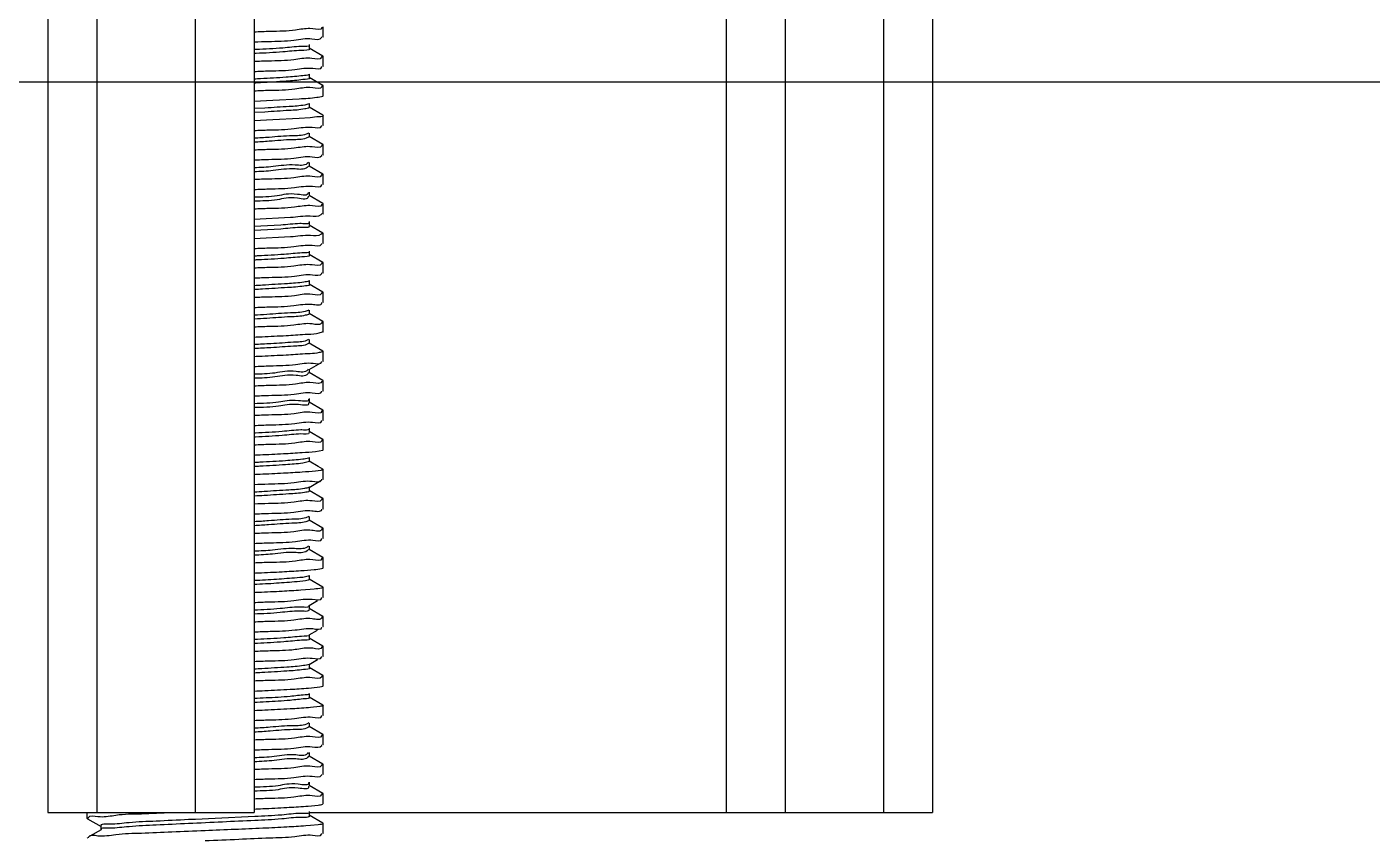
# Model space of a CAD drawing. Extents: x 795723 to 6584336, y 16443136 to 18851075.
# Drawn here: x 1994438.9 to 1994836.7, y 17883397.7 to 17883637.6 of the extents above; entities that cross this region are included whole.
import ezdxf

# ---------------------------------------------------------------- set-up
doc = ezdxf.new("R2010")
doc.units = 0
doc.header["$LTSCALE"] = 1000
doc.header["$MEASUREMENT"] = 0
doc.layers.get('Defpoints').update_dxf_attribs({"color": 250})
for name, color, linetype in [('02___PRT_ALL_AXES', 7, 'Continuous'), ('JZ_0', 7, 'Continuous'), ('图框', 4, 'Continuous')]:
    doc.layers.add(name, color=color, linetype=linetype)
doc.styles.add('DIM_FONT', font='SIMPLEX', dxfattribs={"width": 0.7, "bigfont": 'GBCBIG'})
doc.dimstyles.new('DIMN150', dxfattribs={"dimscale": 1.5, "dimtxt": 300, "dimasz": 100, "dimexe": 250, "dimexo": 300, "dimgap": 150, "dimtad": 1, "dimdec": 0, "dimzin": 0, "dimdsep": 46, "dimtxsty": 'DIM_FONT', "dimblk": 'ARCHTICK', "dimcen": 0.09, "dimclrt": 7, "dimazin": 2, "dimtfac": 1, "dimtdec": 0, "dimtix": 1, "dimtmove": 2, "dimatfit": 3, "dimldrblk": 'ARCHTICK', "dimfxl": 0, "dimtolj": 1, "dimtzin": 0, "dimarcsym": 0})

# ---------------------------------------------------------------- blocks, each defined once
blk = doc.blocks.new('_ArchTick')
at = {"color": 0, "linetype": 'ByBlock', "const_width": 0.4}
blk.add_lwpolyline([(-0.5, -0.5), (0.5, 0.5)], dxfattribs=at)
blk = doc.blocks.new('*D25')
at = {"layer": 'Defpoints', "color": 0, "linetype": 'Continuous'}
for p in [(-3659003.2, 1106996.57), (-3662544.18, 1106818.96), (-3661915.48, 1104544.53), (-3662544.18, 1104160.32), (-3662340.1, 1103659.66)]:
    blk.add_point(p, dxfattribs=at)
at = {"layer": '图框', "color": 0, "linetype": 'Continuous', "lineweight": -2}
blk.add_arc((-3662544.18, 1103455.59), 1257.4, 45, 90, dxfattribs=at)
at = {"layer": '图框', "color": 0, "linetype": 'Continuous', "lineweight": -2, "xscale": 150, "yscale": 150, "zscale": 150}
for p, rotation in [((-3662544.18, 1104712.98), 180.0000000000027), ((-3661655.07, 1104344.7), 315.0000000000433)]:
    blk.add_blockref('_ArchTick', p, dxfattribs=dict(at, rotation=rotation))
at = {"layer": '图框', "color": 7, "linetype": 'Continuous', "insert": (-3661890.79, 1105033.02), "char_height": 450, "attachment_point": 5, "rotation": 337.5, "style": 'DIM_FONT'}
blk.add_mtext('\\A1;45°', dxfattribs=at)
blk = doc.blocks.new('抗震大样2')
at = {"color": 2, "linetype": 'Continuous'}
for p, q in [((3950.32, 185.93), (3950.32, -2472.71)), ((3971.09, 185.93), (3971.09, -2472.71)), ((4012.63, 185.93), (4012.63, -2472.71)), ((4037.56, 185.93), (4037.56, -2472.71)), ((4303.42, 185.93), (4303.42, -2472.71)), ((4324.19, 185.93), (4324.19, -2472.71)), ((4261.88, -2094.16), (4261.88, -2472.71)), ((4236.96, -2111.43), (4236.96, -2472.71)), ((4060.75, -2472.71), (4324.19, -2472.71))]:
    blk.add_line(p, q, dxfattribs=at)
at = {"color": 133, "linetype": 'Continuous'}
for p, q in [((4062.34, -2141.68), (4061.09, -2141.58)), ((4066.18, -2140.9), (4066.18, -2141.19)), ((4060.88, -2149.99), (4060.88, -2148.33)), ((4066.52, -2145.14), (4066.64, -2145.01)), ((4066.52, -2153.18), (4060.75, -2149.84)), ((4061.97, -2154.18), (4061.08, -2154.09)), ((4066.13, -2153.27), (4066.05, -2153.66)), ((4066.52, -2153.18), (4066.64, -2153.32)), ((4066.52, -2157.61), (4066.64, -2157.47)), ((4066.52, -2165.64), (4060.75, -2162.3)), ((4060.88, -2162.45), (4060.88, -2160.79)), ((4062.26, -2166.61), (4061.09, -2166.51)), ((4066.17, -2165.79), (4066.14, -2166.13)), ((4066.52, -2165.64), (4066.64, -2165.78)), ((4066.52, -2170.07), (4066.64, -2169.93)), ((4037.56, -2172.19), (4045.42, -2171.83)), ((4042.11, -2175.16), (4037.56, -2175.4)), ((4042.11, -2176.82), (4037.56, -2177.06)), ((4045.42, -2171.83), (4056.62, -2171.21)), ((4066.52, -2178.1), (4060.75, -2174.76)), ((4060.88, -2174.92), (4060.88, -2173.25)), ((4045.42, -2180.14), (4037.56, -2180.5)), ((4056.62, -2179.52), (4045.42, -2180.14)), ((4061.25, -2179.22), (4056.62, -2179.52)), ((4064, -2178.89), (4061.25, -2179.22)), ((4066.52, -2178.1), (4066.64, -2178.24)), ((4066.52, -2182.53), (4066.64, -2182.39)), ((4060.62, -2185.69), (4059.48, -2186.22)), ((4066.52, -2190.57), (4060.75, -2187.22)), ((4060.88, -2187.38), (4060.88, -2185.72)), ((4062.11, -2191.55), (4061.09, -2191.46)), ((4066.16, -2190.69), (4066.1, -2191.06)), ((4066.52, -2190.57), (4066.64, -2190.7)), ((4060.43, -2198.1), (4059.98, -2198.58)), ((4060.88, -2199.84), (4060.88, -2198.18)), ((4066.52, -2194.99), (4066.64, -2194.86)), ((4060.52, -2199.64), (4059.98, -2200.24)), ((4066.52, -2203.03), (4060.75, -2199.69)), ((4062.01, -2204.03), (4061.08, -2203.94)), ((4066.17, -2203.1), (4066.05, -2203.51)), ((4066.52, -2203.03), (4066.64, -2203.17)), ((4060.36, -2210.84), (4060.37, -2210.95)), ((4060.88, -2212.3), (4060.88, -2210.64)), ((4066.52, -2207.46), (4066.64, -2207.32)), ((4060.34, -2212.4), (4060.37, -2212.61)), ((4066.52, -2215.49), (4060.75, -2212.15)), ((4062.17, -2216.47), (4061.09, -2216.38)), ((4066.16, -2215.69), (4066.17, -2215.95)), ((4066.52, -2215.49), (4066.64, -2215.63)), ((4037.56, -2222.04), (4052.94, -2221.29)), ((4066.52, -2219.92), (4066.64, -2219.78)), ((4048.76, -2224.61), (4037.56, -2225.25)), ((4048.76, -2226.27), (4037.56, -2226.91)), ((4066.52, -2227.95), (4060.75, -2224.61)), ((4060.88, -2224.77), (4060.88, -2223.1)), ((4066.3, -2227.91), (4065.85, -2228.44)), ((4066.52, -2227.95), (4066.64, -2228.09)), ((4052.94, -2229.6), (4037.56, -2230.35)), ((4061.41, -2229.04), (4061.24, -2229.02)), ((4066.52, -2232.38), (4066.64, -2232.24)), ((4066.52, -2240.42), (4060.75, -2237.07)), ((4060.88, -2237.23), (4060.88, -2235.57)), ((4062.01, -2241.41), (4061.08, -2241.32)), ((4066.14, -2240.5), (4066.05, -2240.9)), ((4066.52, -2240.42), (4066.64, -2240.55)), ((4066.52, -2244.84), (4066.64, -2244.71)), ((4066.52, -2252.88), (4060.75, -2249.54)), ((4060.88, -2249.69), (4060.88, -2248.03)), ((4062.15, -2253.86), (4061.09, -2253.76)), ((4066.18, -2252.98), (4066.1, -2253.37)), ((4066.52, -2252.88), (4066.64, -2253.01)), ((4066.52, -2265.34), (4060.75, -2262)), ((4060.88, -2262.15), (4060.88, -2260.49)), ((4066.52, -2257.3), (4066.64, -2257.17)), ((4061.98, -2266.34), (4061.08, -2266.26)), ((4066.13, -2265.52), (4066.13, -2265.8)), ((4066.52, -2265.34), (4066.64, -2265.48)), ((4059.02, -2270.74), (4060.36, -2270.67)), ((4060.56, -2272.89), (4059.7, -2273.41)), ((4060.88, -2274.62), (4060.88, -2272.95)), ((4064.98, -2270.14), (4066.46, -2269.66)), ((4066.52, -2269.77), (4066.64, -2269.63)), ((4061.19, -2278.95), (4059.02, -2279.05)), ((4061.45, -2274.86), (4060.75, -2274.46)), ((4066.52, -2277.8), (4061.45, -2274.86)), ((4066.52, -2277.8), (4066.64, -2277.94)), ((4060.75, -2285.57), (4065.66, -2282.73)), ((4066.52, -2282.23), (4066.64, -2282.09)), ((4060.33, -2285.41), (4060.15, -2285.78)), ((4060.38, -2286.93), (4060.15, -2287.44)), ((4066.52, -2290.26), (4060.75, -2286.92)), ((4060.88, -2287.08), (4060.88, -2285.42)), ((4066.52, -2290.26), (4066.64, -2290.4)), ((4062.41, -2291.22), (4061.09, -2291.13)), ((4066.52, -2294.69), (4066.64, -2294.55)), ((4060.47, -2299.74), (4060.5, -2299.8)), ((4066.52, -2302.73), (4060.75, -2299.39)), ((4060.88, -2299.54), (4060.88, -2297.88)), ((4062.1, -2303.72), (4061.08, -2303.63)), ((4066.15, -2302.92), (4066.15, -2303.19)), ((4066.52, -2302.73), (4066.64, -2302.86)), ((4066.52, -2307.15), (4066.64, -2307.02)), ((4066.52, -2315.19), (4060.75, -2311.85)), ((4060.88, -2312), (4060.88, -2310.34)), ((4062.22, -2316.17), (4061.09, -2316.07)), ((4066.17, -2315.36), (4066.16, -2315.67)), ((4066.52, -2315.19), (4066.64, -2315.33)), ((4060.88, -2324.47), (4058.05, -2325.18)), ((4060.77, -2322.99), (4060.51, -2323.1)), ((4064.58, -2326.53), (4060.75, -2324.31)), ((4060.88, -2324.47), (4060.88, -2322.8)), ((4063.43, -2320.2), (4066.52, -2319.62)), ((4066.52, -2319.62), (4066.64, -2319.48)), ((4065.74, -2328.21), (4063.43, -2328.5)), ((4066.52, -2327.65), (4064.58, -2326.53)), ((4065.88, -2328.19), (4065.74, -2328.21)), ((4066.52, -2327.65), (4066.64, -2327.79)), ((4060.75, -2335.42), (4065.76, -2332.52)), ((4060.88, -2336.93), (4060.88, -2335.27)), ((4066.52, -2332.08), (4066.64, -2331.94)), ((4066.52, -2340.11), (4060.75, -2336.77)), ((4062.02, -2341.11), (4061.08, -2341.02)), ((4066.18, -2340.18), (4066.06, -2340.61)), ((4066.52, -2340.11), (4066.64, -2340.25)), ((4066.52, -2344.54), (4066.64, -2344.4)), ((4060.64, -2347.72), (4059.39, -2348.25)), ((4066.52, -2352.58), (4060.75, -2349.24)), ((4060.88, -2349.39), (4060.88, -2347.73)), ((4066.12, -2352.75), (4066.12, -2353.04)), ((4066.52, -2352.58), (4066.64, -2352.71)), ((4061.95, -2353.58), (4061.08, -2353.5)), ((4066.52, -2357), (4066.64, -2356.87)), ((4060.47, -2360.11), (4059.9, -2360.61)), ((4060.56, -2361.65), (4059.9, -2362.27)), ((4066.52, -2365.04), (4060.75, -2361.7)), ((4060.88, -2361.85), (4060.88, -2360.19)), ((4062.33, -2366.01), (4061.09, -2365.91)), ((4065.99, -2369.65), (4066.52, -2369.47)), ((4066.18, -2365.21), (4066.17, -2365.52)), ((4066.52, -2365.04), (4066.64, -2365.18)), ((4066.52, -2369.47), (4066.64, -2369.33)), ((4060.75, -2372.81), (4060.31, -2372.97)), ((4060.88, -2374.31), (4060.31, -2374.63)), ((4066.52, -2377.5), (4060.75, -2374.16)), ((4060.88, -2374.31), (4060.88, -2372.65)), ((4061.23, -2378.56), (4057.28, -2378.87)), ((4062.86, -2378.41), (4061.23, -2378.56)), ((4066.64, -2377.64), (4065.99, -2377.96)), ((4066.52, -2377.5), (4066.64, -2377.64)), ((4060.75, -2385.27), (4064.32, -2383.2)), ((4066.52, -2389.96), (4060.75, -2386.62)), ((4060.88, -2386.78), (4060.88, -2385.12)), ((4066.52, -2381.93), (4066.64, -2381.79)), ((4062.05, -2390.96), (4061.08, -2390.87)), ((4066.14, -2390.15), (4066.14, -2390.43)), ((4066.52, -2389.96), (4066.64, -2390.1)), ((4060.75, -2397.73), (4064.32, -2395.67)), ((4060.88, -2399.24), (4060.88, -2397.58)), ((4066.52, -2394.39), (4066.64, -2394.25)), ((4066.52, -2402.43), (4060.75, -2399.09)), ((4062.28, -2403.4), (4061.09, -2403.3)), ((4066.18, -2402.62), (4066.18, -2402.89)), ((4066.52, -2402.43), (4066.64, -2402.56)), ((4060.75, -2410.19), (4064.32, -2408.13)), ((4066.52, -2406.85), (4066.64, -2406.72)), ((4066.52, -2414.89), (4060.75, -2411.55)), ((4060.88, -2411.7), (4060.88, -2410.04)), ((4066.16, -2415.01), (4066.1, -2415.38)), ((4066.52, -2414.89), (4066.64, -2415.03)), ((4062.1, -2415.88), (4061.09, -2415.78)), ((4066.52, -2419.32), (4066.64, -2419.18)), ((4066.52, -2427.35), (4060.75, -2424.01)), ((4060.88, -2424.16), (4060.88, -2422.5)), ((4061.36, -2428.4), (4060.52, -2428.48)), ((4065.32, -2427.94), (4061.36, -2428.4)), ((4066.52, -2427.35), (4066.6, -2427.41)), ((4066.52, -2431.78), (4066.64, -2431.64)), ((4066.6, -2427.41), (4066.64, -2427.49)), ((4060.58, -2434.91), (4059.62, -2435.44)), ((4066.52, -2439.81), (4060.75, -2436.47)), ((4060.88, -2436.63), (4060.88, -2434.97)), ((4062.17, -2440.8), (4061.09, -2440.7)), ((4066.16, -2439.97), (4066.14, -2440.3)), ((4066.52, -2439.81), (4066.64, -2439.95)), ((4060.37, -2447.39), (4060.09, -2447.8)), ((4060.43, -2448.91), (4060.09, -2449.47)), ((4066.52, -2452.28), (4060.75, -2448.93)), ((4060.88, -2449.09), (4060.88, -2447.43)), ((4066.52, -2444.24), (4066.64, -2444.1)), ((4062, -2453.28), (4061.08, -2453.19)), ((4066.18, -2452.35), (4066.07, -2452.77)), ((4066.52, -2452.28), (4066.64, -2452.41)), ((4060.88, -2461.55), (4060.88, -2459.89)), ((4066.52, -2456.7), (4066.64, -2456.57)), ((4060.42, -2461.72), (4060.45, -2461.83)), ((4066.52, -2464.74), (4060.75, -2461.4)), ((4062, -2465.74), (4061.08, -2465.65)), ((4066.14, -2464.83), (4066.05, -2465.22)), ((4066.52, -2464.74), (4066.64, -2464.88)), ((4060.37, -2470.03), (4064.57, -2469.6)), ((4060.88, -2474.01), (4060.88, -2472.35)), ((4066.52, -2469.17), (4066.64, -2469.03)), ((3967.06, -2475.4), (3966.94, -2475.26)), ((3967.06, -2475.4), (3972.83, -2478.74)), ((3967.41, -2475.28), (3967.46, -2474.97)), ((3971.49, -2474.41), (3972.49, -2474.5)), ((4021.06, -2475.28), (4012.77, -2475.65)), ((4037.79, -2474.48), (4021.06, -2475.28)), ((4066.52, -2477.2), (4060.75, -2473.86)), ((4064.57, -2477.91), (4061.3, -2478.26)), ((4066.52, -2477.2), (4066.64, -2477.34)), ((3967.06, -2483.43), (3966.94, -2483.57)), ((3972.83, -2480.09), (3968.1, -2482.83)), ((3972.7, -2478.58), (3972.7, -2480.25)), ((4061.3, -2478.26), (4059.31, -2478.43)), ((4066.52, -2481.63), (4066.64, -2481.49))]:
    blk.add_line(p, q, dxfattribs=at)
at = {"color": 7, "linetype": 'Continuous'}
blk.add_line((3950.32, -2472.71), (4037.56, -2472.71), dxfattribs=at)
at = {"color": 133, "linetype": 'Continuous'}
for points, start_tangent, end_tangent in [([(4061.09, -2141.58), (4055, -2142.24), (4044.36, -2142.81), (4037.56, -2143.07)], (-0.999048, 0.04363), (-0.998827, -0.048416)), ([(4066.18, -2141.19), (4062.34, -2141.68)], (-0.14863, -0.988893), (-0.993771, 0.11144)), ([(4037.56, -2147.22), (4043.59, -2147), (4054.31, -2146.43), (4061.97, -2145.87)], (0.998895, 0.047003), (0.992149, -0.12506)), ([(4061.97, -2145.87), (4066.06, -2145.31), (4066.12, -2145.08)], (0.992149, -0.12506), (0.155543, 0.987829)), ([(4057.36, -2149.13), (4049.63, -2149.78), (4038.39, -2150.43), (4037.56, -2150.47)], (-0.998384, -0.056832), (-0.998867, -0.047584)), ([(4057.36, -2150.79), (4049.63, -2151.44), (4038.39, -2152.09), (4037.56, -2152.13)], (-0.998384, -0.056832), (-0.998867, -0.047584)), ([(4061.08, -2154.09), (4054.31, -2154.74), (4043.59, -2155.3), (4037.56, -2155.53)], (-0.997401, 0.07205), (-0.998895, -0.047003)), ([(4060.76, -2148.48), (4057.36, -2149.13)], (0.629828, -0.776734), (-0.998384, -0.056832)), ([(4060.74, -2150.12), (4060.76, -2150.14), (4057.36, -2150.79)], (0.678785, -0.734337), (-0.998384, -0.056832)), ([(4066.05, -2153.66), (4061.97, -2154.18)], (-0.335082, -0.942189), (-0.992149, 0.12506)), ([(4037.56, -2159.68), (4043.95, -2159.44), (4054.78, -2158.87), (4062.26, -2158.31)], (0.998867, 0.047597), (0.992938, -0.118636)), ([(4062.26, -2158.31), (4066.16, -2157.75), (4066.17, -2157.59)], (0.992938, -0.118636), (0.052045, 0.998645)), ([(4058.17, -2161.49), (4051.05, -2162.14), (4040.28, -2162.79), (4037.56, -2162.94)], (-0.992117, -0.125316), (-0.998607, -0.052769)), ([(4058.17, -2163.15), (4051.05, -2163.8), (4040.28, -2164.45), (4037.56, -2164.6)], (-0.992117, -0.125316), (-0.998607, -0.052769)), ([(4060.77, -2160.99), (4058.17, -2161.49)], (-0.861057, -0.508509), (-0.992117, -0.125316)), ([(4060.85, -2162.48), (4060.87, -2162.5), (4058.17, -2163.15)], (0.596848, -0.802355), (-0.992117, -0.125316)), ([(4061.09, -2166.51), (4054.78, -2167.17), (4043.95, -2167.75), (4037.56, -2167.99)], (-0.998644, 0.052051), (-0.998867, -0.047597)), ([(4056.62, -2171.21), (4064, -2170.58)], (0.998843, 0.048097), (0.990212, 0.139574)), ([(4066.14, -2166.13), (4062.26, -2166.61)], (-0.244673, -0.969606), (-0.992938, 0.118636)), ([(4064, -2170.58), (4066.52, -2170.07)], (0.990212, 0.139574), (0.885813, 0.464042)), ([(4058.88, -2173.86), (4052.39, -2174.51), (4042.11, -2175.16)], (-0.978633, -0.205616), (-0.998494, -0.054867)), ([(4058.88, -2175.52), (4052.39, -2176.17), (4042.11, -2176.82)], (-0.978633, -0.205616), (-0.998494, -0.054867)), ([(4060.71, -2173.34), (4058.88, -2173.86)], (-0.882215, -0.470846), (-0.978633, -0.205616)), ([(4060.85, -2174.89), (4058.88, -2175.52)], (-0.601237, -0.799071), (-0.978633, -0.205616)), ([(4062.11, -2183.25), (4066.12, -2182.68), (4066.15, -2182.49)], (0.992426, -0.122844), (0.104135, 0.994563)), ([(4066.64, -2178.24), (4064, -2178.89)], (0.192958, -0.981207), (-0.990212, -0.139574)), ([(4037.56, -2184.61), (4043.72, -2184.38), (4054.47, -2183.81), (4062.11, -2183.25)], (0.99888, 0.047309), (0.992426, -0.122844)), ([(4059.48, -2186.22), (4053.65, -2186.87), (4043.88, -2187.52), (4037.56, -2187.91)], (-0.939471, -0.342629), (-0.998908, -0.04672)), ([(4059.48, -2187.88), (4053.65, -2188.53), (4043.88, -2189.18), (4037.56, -2189.57)], (-0.939471, -0.342629), (-0.998908, -0.04672)), ([(4060.74, -2187.25), (4059.48, -2187.88)], (-0.678057, -0.735009), (-0.939471, -0.342629)), ([(4061.09, -2191.46), (4054.47, -2192.12), (4043.72, -2192.69), (4037.56, -2192.92)], (-0.997958, 0.063875), (-0.99888, -0.047309)), ([(4066.1, -2191.06), (4062.11, -2191.55)], (-0.292449, -0.956281), (-0.992426, 0.122844)), ([(4037.56, -2197.07), (4043.63, -2196.84), (4054.35, -2196.28), (4062.01, -2195.72)], (0.998893, 0.047032), (0.992169, -0.124902)), ([(4059.98, -2198.58), (4054.81, -2199.23), (4045.58, -2199.88), (4037.56, -2200.4)], (-0.761171, -0.648551), (-0.999447, -0.033241)), ([(4062.01, -2195.72), (4066.07, -2195.16), (4066.15, -2194.91)], (0.992169, -0.124902), (0.210907, 0.977506)), ([(4059.98, -2200.24), (4054.81, -2200.89), (4045.58, -2201.55), (4037.56, -2202.07)], (-0.761171, -0.648551), (-0.999447, -0.033241)), ([(4061.08, -2203.94), (4054.35, -2204.59), (4043.63, -2205.15), (4037.56, -2205.38)], (-0.997691, 0.067919), (-0.998893, -0.047032)), ([(4066.05, -2203.51), (4062.01, -2204.03)], (-0.400298, -0.916385), (-0.992169, 0.124902)), ([(4037.56, -2209.53), (4043.68, -2209.3), (4054.54, -2208.73), (4062.17, -2208.17)], (0.998891, 0.047077), (0.993793, -0.111244)), ([(4060.37, -2210.95), (4055.87, -2211.6), (4047.21, -2212.25), (4037.56, -2212.84)], (0.025188, -0.999683), (-0.999739, -0.022843)), ([(4062.17, -2208.17), (4066.17, -2207.59), (4066.17, -2207.48)], (0.993793, -0.111244), (-0.059766, 0.998212)), ([(4060.37, -2212.61), (4055.87, -2213.26), (4047.21, -2213.91), (4037.56, -2214.5)], (0.025188, -0.999683), (-0.999739, -0.022843)), ([(4061.09, -2216.38), (4054.54, -2217.04), (4043.68, -2217.61), (4037.56, -2217.84)], (-0.998386, 0.05679), (-0.998891, -0.047077)), ([(4066.17, -2215.95), (4062.17, -2216.47)], (-0.083454, -0.996512), (-0.993793, 0.111244)), ([(4052.94, -2221.29), (4061.24, -2220.71)], (0.998335, 0.057687), (0.996534, -0.083182)), ([(4061.24, -2220.71), (4065.85, -2220.13), (4066.23, -2219.72)], (0.996534, -0.083182), (0.564635, 0.82534)), ([(4056.84, -2223.96), (4048.76, -2224.61)], (-0.999921, -0.012598), (-0.997873, -0.065188)), ([(4056.84, -2225.62), (4048.76, -2226.27)], (-0.999921, -0.012598), (-0.997873, -0.065188)), ([(4060.65, -2223.32), (4056.84, -2223.96)], (0.554556, -0.832147), (-0.999921, -0.012598)), ([(4060.63, -2224.95), (4060.65, -2224.97), (4056.84, -2225.62)], (0.605329, -0.795975), (-0.999921, -0.012598)), ([(4037.56, -2234.46), (4043.62, -2234.23), (4054.35, -2233.67), (4062.01, -2233.11)], (0.998892, 0.047071), (0.99216, -0.124975)), ([(4061.24, -2229.02), (4052.94, -2229.6)], (-0.996534, 0.083182), (-0.998335, -0.057687)), ([(4065.85, -2228.44), (4061.41, -2229.04)], (-0.73932, -0.673355), (-0.995647, 0.093208)), ([(4062.01, -2233.11), (4066.07, -2232.54), (4066.13, -2232.31)], (0.99216, -0.124975), (0.166764, 0.985997)), ([(4057.71, -2236.32), (4050.24, -2236.97), (4039.2, -2237.62), (4037.56, -2237.71)], (-0.996274, -0.086245), (-0.998717, -0.05064)), ([(4057.71, -2237.99), (4050.24, -2238.64), (4039.2, -2239.29), (4037.56, -2239.37)], (-0.996274, -0.086245), (-0.998717, -0.05064)), ([(4060.82, -2235.67), (4057.71, -2236.32)], (0.586833, -0.809708), (-0.996274, -0.086245)), ([(4060.8, -2237.31), (4060.82, -2237.33), (4057.71, -2237.99)], (0.687823, -0.725878), (-0.996274, -0.086245)), ([(4061.08, -2241.32), (4054.35, -2241.97), (4043.62, -2242.54), (4037.56, -2242.77)], (-0.997578, 0.069554), (-0.998892, -0.047071)), ([(4066.05, -2240.9), (4062.01, -2241.41)], (-0.350167, -0.936687), (-0.99216, 0.124975)), ([(4062.15, -2245.55), (4066.12, -2244.99), (4066.16, -2244.79)], (0.992376, -0.123245), (0.136776, 0.990602)), ([(4037.56, -2246.92), (4043.76, -2246.69), (4054.6, -2246.11), (4062.15, -2245.55)], (0.998884, 0.047227), (0.992376, -0.123245)), ([(4058.48, -2248.69), (4051.63, -2249.34), (4041.06, -2249.99), (4037.56, -2250.19)], (-0.987784, -0.155828), (-0.998592, -0.053056)), ([(4058.48, -2250.35), (4051.63, -2251), (4041.06, -2251.65), (4037.56, -2251.85)], (-0.987784, -0.155828), (-0.998592, -0.053056)), ([(4060.75, -2248.18), (4058.48, -2248.69)], (-0.885008, -0.465577), (-0.987784, -0.155828)), ([(4060.88, -2249.69), (4060.88, -2249.7), (4058.48, -2250.35)], (0.163101, -0.986609), (-0.987784, -0.155828)), ([(4061.09, -2253.76), (4054.6, -2254.42), (4043.76, -2255), (4037.56, -2255.23)], (-0.9982, 0.059979), (-0.998884, -0.047227)), ([(4066.1, -2253.37), (4062.15, -2253.86)], (-0.334232, -0.942491), (-0.992376, 0.123245)), ([(4037.56, -2259.38), (4043.6, -2259.16), (4054.28, -2258.6), (4061.98, -2258.03)], (0.998894, 0.047023), (0.993206, -0.116369)), ([(4059.14, -2261.05), (4052.93, -2261.7), (4042.87, -2262.35), (4037.56, -2262.67)], (-0.967605, -0.252469), (-0.998724, -0.050496)), ([(4060.68, -2260.53), (4059.14, -2261.05)], (-0.865218, -0.501396), (-0.967605, -0.252469)), ([(4060.81, -2262.09), (4059.14, -2262.71)], (-0.680708, -0.732555), (-0.967605, -0.252469)), ([(4061.98, -2258.03), (4066.13, -2257.45), (4066.13, -2257.31)], (0.993206, -0.116369), (-0.021842, 0.999761)), ([(4059.14, -2262.71), (4052.93, -2263.36), (4042.87, -2264.01), (4037.56, -2264.33)], (-0.967605, -0.252469), (-0.998724, -0.050496)), ([(4061.08, -2266.26), (4054.28, -2266.9), (4043.6, -2267.47), (4037.56, -2267.69)], (-0.997559, 0.069831), (-0.998894, -0.047023)), ([(4066.13, -2265.8), (4061.98, -2266.34)], (-0.123391, -0.992358), (-0.993206, 0.116369)), ([(4037.56, -2271.89), (4040.9, -2271.74), (4051.09, -2271.24), (4059.02, -2270.74)], (0.999042, 0.043759), (0.997207, 0.074688)), ([(4059.7, -2273.41), (4054.15, -2274.06)], (-0.901565, -0.432643), (-0.996434, -0.084373)), ([(4060.36, -2270.67), (4064.98, -2270.14)], (0.999412, 0.034296), (0.970489, 0.241147)), ([(4054.15, -2274.06), (4044.61, -2274.72), (4037.56, -2275.1)], (-0.996434, -0.084373), (-0.998695, -0.051068)), ([(4054.15, -2275.73), (4044.61, -2276.38), (4037.56, -2276.76)], (-0.996434, -0.084373), (-0.998695, -0.051068)), ([(4059.02, -2279.05), (4051.09, -2279.55), (4040.9, -2280.05), (4037.56, -2280.2)], (-0.997207, -0.074688), (-0.999042, -0.043759)), ([(4059.7, -2275.08), (4054.15, -2275.73)], (-0.901565, -0.432643), (-0.996434, -0.084373)), ([(4060.67, -2274.44), (4059.7, -2275.08)], (-0.630313, -0.776341), (-0.901565, -0.432643)), ([(4064.98, -2278.45), (4061.19, -2278.95)], (-0.970489, -0.241147), (-0.999255, -0.038594)), ([(4066.57, -2277.88), (4064.98, -2278.45)], (-0.691476, -0.7224), (-0.970489, -0.241147)), ([(4037.56, -2284.31), (4044.22, -2284.05), (4055.04, -2283.47), (4062.41, -2282.92)], (0.998846, 0.048025), (0.994215, -0.107406)), ([(4062.41, -2282.92), (4066.19, -2282.36), (4066.19, -2282.25)], (0.994215, -0.107406), (-0.065452, 0.997856)), ([(4060.15, -2285.78), (4055.27, -2286.43), (4046.28, -2287.08), (4037.56, -2287.64)], (-0.525721, -0.850657), (-0.999681, -0.025273)), ([(4060.15, -2287.44), (4055.27, -2288.09), (4046.28, -2288.74), (4037.56, -2289.31)], (-0.525721, -0.850657), (-0.999681, -0.025273)), ([(4066.18, -2290.46), (4066.19, -2290.67), (4062.41, -2291.22)], (0.133677, -0.991025), (-0.994215, 0.107406)), ([(4061.09, -2291.13), (4055.04, -2291.78), (4044.22, -2292.36), (4037.56, -2292.62)], (-0.999253, 0.038649), (-0.998846, -0.048025)), ([(4037.56, -2296.77), (4043.61, -2296.54), (4054.44, -2295.97), (4062.1, -2295.41)], (0.998896, 0.046984), (0.993531, -0.113565)), ([(4062.1, -2295.41), (4066.16, -2294.83), (4066.16, -2294.71)], (0.993531, -0.113565), (-0.043055, 0.999073)), ([(4060.5, -2298.14), (4056.29, -2298.79), (4047.87, -2299.44), (4037.56, -2300.05)], (0.361417, -0.932404), (-0.999556, -0.029781)), ([(4060.5, -2299.8), (4056.29, -2300.45), (4047.87, -2301.1), (4037.56, -2301.71)], (0.361417, -0.932404), (-0.999556, -0.029781)), ([(4060.49, -2298.13), (4060.5, -2298.14)], (0.369365, -0.929285), (0.361416, -0.932405)), ([(4061.08, -2303.63), (4054.44, -2304.28), (4043.61, -2304.85), (4037.56, -2305.08)], (-0.998091, 0.061767), (-0.998896, -0.046984)), ([(4037.56, -2309.23), (4044.11, -2308.98), (4054.67, -2308.42), (4062.22, -2307.86)], (0.998845, 0.048039), (0.993342, -0.115204)), ([(4066.15, -2303.19), (4062.1, -2303.72)], (-0.102617, -0.994721), (-0.993531, 0.113565)), ([(4062.22, -2307.86), (4066.16, -2307.29), (4066.17, -2307.16)], (0.993342, -0.115204), (-0.003913, 0.999992)), ([(4057.22, -2311.16), (4049.39, -2311.81), (4038.09, -2312.46), (4037.56, -2312.48)], (-0.998989, -0.044957), (-0.998941, -0.04602)), ([(4057.22, -2312.82), (4049.39, -2313.47), (4038.09, -2314.12), (4037.56, -2314.14)], (-0.998989, -0.044957), (-0.998941, -0.04602)), ([(4060.73, -2310.51), (4057.22, -2311.16)], (0.619473, -0.785018), (-0.998989, -0.044957)), ([(4060.72, -2312.15), (4060.73, -2312.17), (4057.22, -2312.82)], (0.666241, -0.745737), (-0.998989, -0.044957)), ([(4061.09, -2316.07), (4054.67, -2316.73), (4044.11, -2317.29), (4037.56, -2317.54)], (-0.998514, 0.054493), (-0.998845, -0.048039)), ([(4066.16, -2315.67), (4062.22, -2316.17)], (-0.167163, -0.985929), (-0.993342, 0.115204)), ([(4037.56, -2321.74), (4040.01, -2321.63), (4049.93, -2321.15), (4057.89, -2320.67), (4063.43, -2320.2)], (0.999044, 0.043723), (0.993702, 0.112059)), ([(4058.05, -2323.52), (4050.83, -2324.17), (4039.99, -2324.82), (4037.56, -2324.95)], (-0.991971, -0.126466), (-0.998659, -0.051772)), ([(4060.51, -2323.1), (4058.05, -2323.52)], (-0.953406, -0.30169), (-0.991971, -0.126466)), ([(4058.05, -2325.18), (4050.83, -2325.83), (4039.99, -2326.48), (4037.56, -2326.61)], (-0.991971, -0.126466), (-0.998659, -0.051772)), ([(4063.43, -2328.5), (4057.89, -2328.98), (4049.93, -2329.46), (4040.01, -2329.94), (4037.56, -2330.05)], (-0.993702, -0.112059), (-0.999044, -0.043723)), ([(4066.58, -2327.84), (4066.6, -2327.87), (4065.88, -2328.19)], (0.621932, -0.783071), (-0.980962, -0.194201)), ([(4037.56, -2334.16), (4043.57, -2333.93), (4054.41, -2333.36), (4062.02, -2332.8)], (0.998903, 0.046825), (0.992181, -0.124807)), ([(4058.77, -2335.88), (4052.19, -2336.53), (4041.83, -2337.18), (4037.56, -2337.43)], (-0.98162, -0.190845), (-0.998621, -0.052501)), ([(4060.72, -2335.37), (4058.77, -2335.88)], (-0.885536, -0.464571), (-0.98162, -0.190845)), ([(4062.02, -2332.8), (4066.09, -2332.24), (4066.16, -2332)], (0.992181, -0.124807), (0.219452, 0.975623)), ([(4058.77, -2337.54), (4052.19, -2338.19), (4041.83, -2338.85), (4037.56, -2339.09)], (-0.98162, -0.190845), (-0.998621, -0.052501)), ([(4061.08, -2341.02), (4054.41, -2341.67), (4043.57, -2342.24), (4037.56, -2342.47)], (-0.99779, 0.066449), (-0.998903, -0.046825)), ([(4060.87, -2336.92), (4058.77, -2337.54)], (-0.519932, -0.854208), (-0.98162, -0.190845)), ([(4066.06, -2340.61), (4062.02, -2341.11)], (-0.41305, -0.910708), (-0.992181, 0.124807)), ([(4037.56, -2346.62), (4043.65, -2346.39), (4054.25, -2345.83), (4061.95, -2345.27)], (0.998889, 0.04712), (0.993121, -0.117091)), ([(4061.95, -2345.27), (4066.12, -2344.69), (4066.13, -2344.55)], (0.993121, -0.117091), (-0.014595, 0.999893)), ([(4059.39, -2348.25), (4053.45, -2348.9), (4043.61, -2349.55), (4037.56, -2349.92)], (-0.949414, -0.314028), (-0.998849, -0.047966)), ([(4059.39, -2349.91), (4053.45, -2350.56), (4043.61, -2351.21), (4037.56, -2351.58)], (-0.949414, -0.314028), (-0.998849, -0.047966)), ([(4060.76, -2349.28), (4059.39, -2349.91)], (-0.686145, -0.727465), (-0.949414, -0.314028)), ([(4066.12, -2353.04), (4061.95, -2353.58)], (-0.130515, -0.991446), (-0.993121, 0.117091)), ([(4061.08, -2353.5), (4054.25, -2354.14), (4043.65, -2354.7), (4037.56, -2354.93)], (-0.997393, 0.072156), (-0.998889, -0.04712)), ([(4037.56, -2359.08), (4044.34, -2358.82), (4054.98, -2358.25), (4062.33, -2357.7)], (0.998828, 0.048403), (0.993632, -0.112675)), ([(4062.33, -2357.7), (4066.18, -2357.14), (4066.18, -2357.01)], (0.993632, -0.112675), (-0.013323, 0.999911)), ([(4059.9, -2360.61), (4054.63, -2361.26), (4045.32, -2361.91), (4037.56, -2362.41)], (-0.813438, -0.581652), (-0.999348, -0.036108)), ([(4059.9, -2362.27), (4054.63, -2362.92), (4045.32, -2363.57), (4037.56, -2364.07)], (-0.813438, -0.581652), (-0.999348, -0.036108)), ([(4061.09, -2365.91), (4054.98, -2366.56), (4044.34, -2367.13), (4037.56, -2367.39)], (-0.99899, 0.044939), (-0.998828, -0.048403)), ([(4057.28, -2370.56), (4062.86, -2370.11), (4065.99, -2369.65)], (0.997504, 0.070611), (0.970597, 0.240711)), ([(4066.17, -2365.52), (4062.33, -2366.01)], (-0.165148, -0.986269), (-0.993632, 0.112675)), ([(4037.56, -2371.59), (4039.46, -2371.51), (4049.39, -2371.03), (4057.28, -2370.56)], (0.999038, 0.04385), (0.997504, 0.070611)), ([(4060.31, -2372.97), (4055.71, -2373.62), (4046.96, -2374.27), (4037.56, -2374.8)], (-0.962869, -0.269968), (-0.998807, -0.048835)), ([(4060.31, -2374.63), (4055.71, -2375.29), (4046.96, -2375.94), (4037.56, -2376.46)], (-0.962869, -0.269968), (-0.998807, -0.048835)), ([(4057.28, -2378.87), (4049.39, -2379.34), (4039.46, -2379.82), (4037.56, -2379.9)], (-0.997504, -0.070611), (-0.999038, -0.04385)), ([(4065.99, -2377.96), (4062.86, -2378.41)], (-0.970597, -0.240711), (-0.995662, -0.09304)), ([(4037.56, -2384.01), (4043.59, -2383.78), (4054.36, -2383.21), (4062.05, -2382.65)], (0.998897, 0.046957), (0.993375, -0.114916)), ([(4056.69, -2385.99), (4048.52, -2386.64), (4037.56, -2387.27)], (-0.99998, 0.006296), (-0.999287, -0.037767)), ([(4060.61, -2385.34), (4056.69, -2385.99)], (0.542323, -0.84017), (-0.99998, 0.006296)), ([(4060.6, -2386.98), (4060.61, -2387), (4056.69, -2387.65)], (0.572341, -0.820015), (-0.99998, 0.006296)), ([(4060.61, -2385.34), (4060.62, -2385.35)], (0.542324, -0.84017), (0.520418, -0.853911)), ([(4062.05, -2382.65), (4066.15, -2382.07), (4066.15, -2381.94)], (0.993375, -0.114916), (-0.033646, 0.999434)), ([(4056.69, -2387.65), (4048.52, -2388.3), (4037.56, -2388.93)], (-0.99998, 0.006296), (-0.999287, -0.037767)), ([(4061.08, -2390.87), (4054.36, -2391.52), (4043.59, -2392.09), (4037.56, -2392.32)], (-0.997851, 0.065522), (-0.998897, -0.046957)), ([(4066.14, -2390.43), (4062.05, -2390.96)], (-0.111852, -0.993725), (-0.993375, 0.114916)), ([(4037.56, -2396.47), (4044.23, -2396.21), (4054.8, -2395.65), (4062.28, -2395.09)], (0.998838, 0.048188), (0.994018, -0.109215)), ([(4057.58, -2398.35), (4050.01, -2399), (4038.9, -2399.65), (4037.56, -2399.72)], (-0.997147, -0.075484), (-0.998766, -0.049663)), ([(4060.8, -2397.69), (4057.58, -2398.35)], (0.623583, -0.781757), (-0.997147, -0.075484)), ([(4062.28, -2395.09), (4066.19, -2394.52), (4066.18, -2394.41)], (0.994018, -0.109215), (-0.06096, 0.99814)), ([(4057.58, -2400.01), (4050.01, -2400.66), (4038.9, -2401.31), (4037.56, -2401.38)], (-0.997147, -0.075484), (-0.998766, -0.049663)), ([(4061.09, -2403.3), (4054.8, -2403.96), (4044.23, -2404.52), (4037.56, -2404.78)], (-0.998863, 0.047682), (-0.998838, -0.048188)), ([(4060.78, -2399.34), (4060.8, -2399.36), (4057.58, -2400.01)], (0.688919, -0.724838), (-0.997147, -0.075484)), ([(4066.18, -2402.89), (4062.28, -2403.4)], (-0.091509, -0.995804), (-0.994018, 0.109215)), ([(4037.56, -2408.93), (4043.72, -2408.7), (4054.47, -2408.13), (4062.1, -2407.57)], (0.998881, 0.047302), (0.992417, -0.122919)), ([(4062.1, -2407.57), (4066.12, -2407), (4066.15, -2406.81)], (0.992417, -0.122919), (0.105706, 0.994397)), ([(4058.36, -2410.71), (4051.41, -2411.36), (4040.77, -2412.02), (4037.56, -2412.19)], (-0.989578, -0.144), (-0.998591, -0.053058)), ([(4058.36, -2412.38), (4051.41, -2413.03), (4040.77, -2413.68), (4037.56, -2413.86)], (-0.989578, -0.144), (-0.998591, -0.053058)), ([(4060.76, -2410.21), (4058.36, -2410.71)], (-0.880087, -0.474813), (-0.989578, -0.144)), ([(4060.87, -2411.71), (4060.88, -2411.72), (4058.36, -2412.38)], (0.415587, -0.909553), (-0.989578, -0.144)), ([(4066.1, -2415.38), (4062.1, -2415.88)], (-0.294111, -0.955771), (-0.992417, 0.122919)), ([(4061.09, -2415.78), (4054.47, -2416.44), (4043.72, -2417.01), (4037.56, -2417.24)], (-0.997946, 0.064057), (-0.998881, -0.047302)), ([(4037.56, -2421.44), (4042.1, -2421.24), (4052.7, -2420.7), (4060.52, -2420.17)], (0.999043, 0.043734), (0.996317, 0.085748)), ([(4060.52, -2420.17), (4065.32, -2419.64), (4066.56, -2419.38)], (0.996317, 0.085748), (0.867741, 0.497016)), ([(4059.04, -2423.08), (4052.73, -2423.73), (4042.58, -2424.38), (4037.56, -2424.64)], (-0.996939, -0.078179), (-0.998684, -0.05128)), ([(4059.04, -2424.74), (4052.73, -2425.39), (4042.58, -2426.04), (4037.56, -2426.3)], (-0.996939, -0.078179), (-0.998684, -0.05128)), ([(4060.83, -2422.77), (4059.04, -2423.08)], (-0.825995, -0.563677), (-0.996939, -0.078179)), ([(4060.9, -2424.15), (4059.04, -2424.74)], (0.507916, -0.861407), (-0.996939, -0.078179)), ([(4060.52, -2428.48), (4052.7, -2429.01), (4042.1, -2429.55), (4037.56, -2429.75)], (-0.996317, -0.085748), (-0.999043, -0.043734)), ([(4037.56, -2433.86), (4043.98, -2433.61), (4054.57, -2433.05), (4062.17, -2432.49)], (0.998856, 0.047817), (0.992933, -0.118675)), ([(4062.17, -2432.49), (4066.15, -2431.92), (4066.16, -2431.77)], (0.992933, -0.118675), (0.034913, 0.99939)), ([(4066.65, -2427.48), (4065.32, -2427.94)], (0.462013, -0.886873), (-0.992384, -0.123179)), ([(4059.62, -2435.44), (4053.96, -2436.09), (4044.34, -2436.74), (4037.56, -2437.17)], (-0.916764, -0.39943), (-0.999023, -0.044194)), ([(4059.62, -2437.1), (4053.96, -2437.75), (4044.34, -2438.4), (4037.56, -2438.83)], (-0.916764, -0.39943), (-0.999023, -0.044194)), ([(4060.7, -2436.47), (4059.62, -2437.1)], (-0.653847, -0.756627), (-0.916764, -0.39943)), ([(4061.09, -2440.7), (4054.57, -2441.36), (4043.98, -2441.92), (4037.56, -2442.16)], (-0.998268, 0.05883), (-0.998856, -0.047817)), ([(4066.14, -2440.3), (4062.17, -2440.8)], (-0.214029, -0.976827), (-0.992933, 0.118675)), ([(4037.56, -2446.32), (4043.61, -2446.09), (4054.34, -2445.53), (4062, -2444.97)], (0.998894, 0.047025), (0.99216, -0.124977)), ([(4060.09, -2447.8), (4055.1, -2448.46), (4046.02, -2449.11), (4037.56, -2449.66)], (-0.633403, -0.773822), (-0.999604, -0.028138)), ([(4060.09, -2449.47), (4055.1, -2450.12), (4046.02, -2450.77), (4037.56, -2451.32)], (-0.633403, -0.773822), (-0.999604, -0.028138)), ([(4062, -2444.97), (4066.09, -2444.4), (4066.15, -2444.17)], (0.99216, -0.124977), (0.201756, 0.979436)), ([(4061.08, -2453.19), (4054.34, -2453.84), (4043.61, -2454.4), (4037.56, -2454.63)], (-0.997611, 0.069077), (-0.998894, -0.047025)), ([(4066.07, -2452.77), (4062, -2453.28)], (-0.392257, -0.919856), (-0.99216, 0.124977)), ([(4037.56, -2458.78), (4043.62, -2458.55), (4054.35, -2457.99), (4062, -2457.43)], (0.998892, 0.047065), (0.992159, -0.124983)), ([(4060.45, -2460.17), (4056.14, -2460.82), (4047.63, -2461.47), (4037.56, -2462.07)], (0.254505, -0.967071), (-0.999642, -0.026767)), ([(4060.44, -2460.14), (4060.45, -2460.17)], (0.286018, -0.958224), (0.254505, -0.967071)), ([(4062, -2457.43), (4066.07, -2456.87), (4066.12, -2456.64)], (0.992159, -0.124983), (0.165498, 0.98621)), ([(4060.45, -2461.83), (4056.14, -2462.48), (4047.63, -2463.13), (4037.56, -2463.73)], (0.254505, -0.967071), (-0.999642, -0.026767)), ([(4061.08, -2465.65), (4054.35, -2466.3), (4043.62, -2466.86), (4037.56, -2467.09)], (-0.997562, 0.069786), (-0.998892, -0.047065)), ([(4066.05, -2465.22), (4062, -2465.74)], (-0.348509, -0.937306), (-0.992159, 0.124983)), ([(4037.5, -2471.29), (4041.17, -2471.13), (4051.37, -2470.62), (4059.31, -2470.12), (4060.37, -2470.03)], (0.999046, 0.043675), (0.996413, 0.084622)), ([(4064.57, -2469.6), (4066.56, -2469.23)], (0.993563, 0.113283), (0.840505, 0.541804)), ([(3967.46, -2474.97), (3971.49, -2474.41)], (0.246033, 0.969261), (0.992373, -0.123272)), ([(3976.65, -2477.74), (3972.91, -2478.39), (3972.92, -2478.4)], (-0.999841, -0.017844), (0.623899, -0.781505)), ([(3972.49, -2474.5), (3979.13, -2473.84)], (0.997891, -0.064907), (0.988977, 0.148068)), ([(4057.08, -2474.84), (4049.16, -2475.49), (4037.79, -2476.15), (4024.17, -2476.8), (4009.77, -2477.45), (3996.12, -2478.1), (3984.67, -2478.75), (3976.65, -2479.4)], (-0.999992, -0.003908), (-0.999841, -0.017844)), ([(4012.77, -2475.65), (4009.77, -2475.78), (3996.12, -2476.44), (3984.67, -2477.09), (3976.65, -2477.74)], (-0.99899, -0.044929), (-0.999841, -0.017844)), ([(3979.13, -2473.84), (3989.88, -2473.28), (4002.74, -2472.71)], (0.988977, 0.148068), (0.998868, 0.047564)), ([(4057.08, -2473.18), (4049.16, -2473.83), (4037.79, -2474.48)], (-0.999992, -0.003908), (-0.999191, -0.04022)), ([(4060.71, -2472.54), (4057.08, -2473.18)], (0.562018, -0.827125), (-0.999992, -0.003908)), ([(4060.68, -2474.17), (4060.7, -2474.19), (4057.08, -2474.84)], (0.608565, -0.793504), (-0.999992, -0.003908)), ([(4066.61, -2477.36), (4066.62, -2477.38), (4064.57, -2477.91)], (0.651009, -0.75907), (-0.993563, -0.113283)), ([(3971.49, -2482.71), (3967.46, -2483.28), (3967.42, -2483.47)], (-0.992373, 0.123272), (-0.113602, -0.993526)), ([(4016.79, -2480.45), (4002.77, -2481.02), (3989.88, -2481.58), (3979.13, -2482.15), (3971.49, -2482.71)], (-0.999209, -0.039757), (-0.992373, 0.123272)), ([(3976.65, -2479.4), (3972.9, -2480.04)], (-0.999841, -0.017844), (0.575611, -0.817724)), ([(4059.31, -2478.43), (4051.37, -2478.93), (4041.17, -2479.44), (4029.39, -2479.95), (4016.79, -2480.45)], (-0.997094, -0.076182), (-0.999209, -0.039757)), ([(4016.79, -2484.61), (4031, -2484.03), (4044.12, -2483.46), (4054.69, -2482.89), (4062.14, -2482.34)], (0.999209, 0.039757), (0.99242, -0.122892)), ([(4062.14, -2482.34), (4066.12, -2481.78), (4066.17, -2481.57)], (0.99242, -0.122892), (0.156204, 0.987725))]:
    blk.add_spline(points, degree=3, dxfattribs=dict(at, start_tangent=start_tangent, end_tangent=end_tangent))
at = {"layer": '02___PRT_ALL_AXES', "color": 133, "linetype": 'Continuous'}
for p, q in [((4066.64, -2145.01), (4066.64, -2140.85)), ((4066.64, -2157.47), (4066.64, -2153.31)), ((4066.64, -2169.93), (4066.64, -2165.78)), ((4066.64, -2182.39), (4066.64, -2178.24)), ((4066.64, -2194.86), (4066.64, -2190.7)), ((4066.64, -2207.32), (4066.64, -2203.16)), ((4066.64, -2219.78), (4066.64, -2215.63)), ((4066.64, -2232.24), (4066.64, -2228.09)), ((4066.64, -2244.71), (4066.64, -2240.55)), ((4066.64, -2257.17), (4066.64, -2253.01)), ((4066.64, -2269.63), (4066.64, -2265.48)), ((4066.64, -2282.09), (4066.64, -2277.94)), ((4066.64, -2294.56), (4066.64, -2290.4)), ((4066.64, -2307.02), (4066.64, -2302.86)), ((4066.64, -2319.48), (4066.64, -2315.33)), ((4066.64, -2331.94), (4066.64, -2327.79)), ((4066.64, -2344.4), (4066.64, -2340.25)), ((4066.64, -2356.87), (4066.64, -2352.71)), ((4066.64, -2369.33), (4066.64, -2365.18)), ((4066.64, -2381.79), (4066.64, -2377.64)), ((4066.64, -2394.25), (4066.64, -2390.1)), ((4066.64, -2406.72), (4066.64, -2402.56)), ((4066.64, -2419.18), (4066.64, -2415.03)), ((4066.64, -2431.64), (4066.64, -2427.49)), ((4066.64, -2444.1), (4066.64, -2439.95)), ((4066.64, -2456.57), (4066.64, -2452.41)), ((4066.64, -2469.03), (4066.64, -2464.87)), ((3966.94, -2475.26), (3966.94, -2472.71)), ((4066.64, -2481.49), (4066.64, -2477.34))]:
    blk.add_line(p, q, dxfattribs=at)
at = {"layer": '图框', "linetype": 'Continuous'}
dim = blk.add_angular_dim_2l(base=(4952.89, -2088.5), line1=((7865.18, 363.54), (4528.27, -2973.37)), line2=((4324.19, 185.93), (4324.19, -2472.71)), dimstyle='DIMN150', dxfattribs=at)
dim.commit()
dim.dimension.update_dxf_attribs({"geometry": '*D25', "text_midpoint": (4977.59, -1600.01), "insert": (3666868.38, -1106633.03)})

msp = doc.modelspace()

# ---------------------------------------------------------------- linework, layer by layer
at = {"layer": 'JZ_0', "color": 8}
msp.add_line((1981494.83, 17883621.32), (1998727.82, 17883621.32), dxfattribs=at)

# ---------------------------------------------------------------- block references
at = {"xscale": 0.7, "yscale": 0.7, "zscale": 0.7}
msp.add_blockref('抗震大样2', (1991679.82, 17885136.2), dxfattribs=at)

doc.saveas('drawing.dxf')
